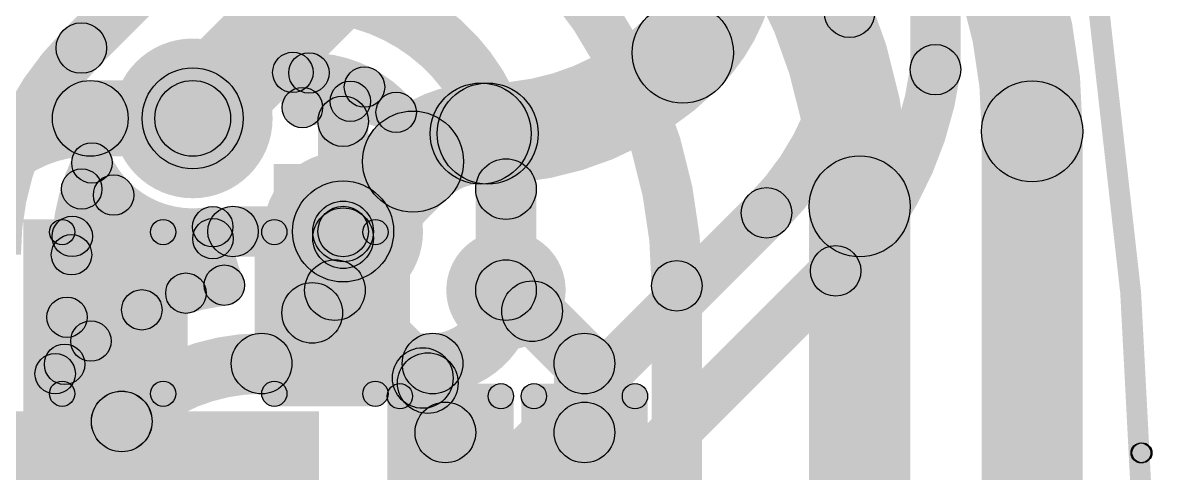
# Model space of a CAD drawing. Header units: millimetres. Extents: x -0.55 to 1.07, y -0.21 to 1.95.
# Drawn here: x 0.6694 to 0.8943, y 0.6938 to 0.7829 of the extents above; entities that cross this region are included whole.
import ezdxf

# ---------------------------------------------------------------- set-up
doc = ezdxf.new("R2010")
doc.units = ezdxf.units.MM
doc.header["$MEASUREMENT"] = 0
for name, color, linetype in [('BottomLayer', 5, 'Continuous'), ('BottomSolder', 6, 'Continuous'), ('Mechanical2', 216, 'Continuous'), ('TopLayer', 1, 'Continuous'), ('TopOverlay', 2, 'Continuous'), ('TopPaste', 8, 'Continuous'), ('TopSolder', 216, 'Continuous'), ('ViaHoleLayer', 16, 'Continuous')]:
    doc.layers.add(name, color=color, linetype=linetype)

# ---------------------------------------------------------------- blocks, each defined once
blk = doc.blocks.new('C__0603_36')
at = {"layer": 'TopLayer'}
for points in [[(-0.015, 0.0175), (-0.015, -0.0175), (-0.045, -0.0175), (-0.045, 0.0175)], [(0.045, 0.0175), (0.045, -0.0175), (0.015, -0.0175), (0.015, 0.0175)]]:
    blk.add_hatch(color=1, dxfattribs=at).paths.add_polyline_path(points)
at = {"layer": 'TopOverlay'}
h = blk.add_hatch(color=2, dxfattribs=at)
edge = h.paths.add_edge_path()
edge.add_arc((-0.049, 0.021), 0.0025, 0, 360)
h = blk.add_hatch(color=2, dxfattribs=at)
edge = h.paths.add_edge_path()
edge.add_arc((-0.049, 0.021), 0.0025, 0, 360)
for points in [[(-0.018, 0.0235), (-0.018, 0.0185), (-0.049, 0.0185), (-0.049, 0.0235)], [(0.049, 0.0235), (0.049, 0.0185), (0.018, 0.0185), (0.018, 0.0235)], [(-0.0465, -0.021), (-0.0515, -0.021), (-0.0515, 0.021), (-0.0465, 0.021)], [(0.0515, -0.021), (0.0465, -0.021), (0.0465, 0.021), (0.0515, 0.021)], [(-0.018, -0.0185), (-0.018, -0.0235), (-0.049, -0.0235), (-0.049, -0.0185)], [(0.049, -0.0185), (0.049, -0.0235), (0.018, -0.0235), (0.018, -0.0185)]]:
    blk.add_hatch(color=2, dxfattribs=at).paths.add_polyline_path(points)
h = blk.add_hatch(color=2, dxfattribs=at)
edge = h.paths.add_edge_path()
edge.add_arc((-0.018, 0.021), 0.0025, 0, 360)
h = blk.add_hatch(color=2, dxfattribs=at)
edge = h.paths.add_edge_path()
edge.add_arc((0.018, 0.021), 0.0025, 0, 360)
h = blk.add_hatch(color=2, dxfattribs=at)
edge = h.paths.add_edge_path()
edge.add_arc((0.049, 0.021), 0.0025, 0, 360)
h = blk.add_hatch(color=2, dxfattribs=at)
edge = h.paths.add_edge_path()
edge.add_arc((0.049, 0.021), 0.0025, 0, 360)
h = blk.add_hatch(color=2, dxfattribs=at)
edge = h.paths.add_edge_path()
edge.add_arc((-0.049, -0.021), 0.0025, 0, 360)
h = blk.add_hatch(color=2, dxfattribs=at)
edge = h.paths.add_edge_path()
edge.add_arc((-0.049, -0.021), 0.0025, 0, 360)
h = blk.add_hatch(color=2, dxfattribs=at)
edge = h.paths.add_edge_path()
edge.add_arc((-0.018, -0.021), 0.0025, 0, 360)
h = blk.add_hatch(color=2, dxfattribs=at)
edge = h.paths.add_edge_path()
edge.add_arc((0.018, -0.021), 0.0025, 0, 360)
h = blk.add_hatch(color=2, dxfattribs=at)
edge = h.paths.add_edge_path()
edge.add_arc((0.049, -0.021), 0.0025, 0, 360)
h = blk.add_hatch(color=2, dxfattribs=at)
edge = h.paths.add_edge_path()
edge.add_arc((0.049, -0.021), 0.0025, 0, 360)
at = {"layer": 'TopPaste'}
for points in [[(-0.015, 0.0175), (-0.015, -0.0175), (-0.045, -0.0175), (-0.045, 0.0175)], [(0.045, 0.0175), (0.045, -0.0175), (0.015, -0.0175), (0.015, 0.0175)]]:
    blk.add_hatch(color=8, dxfattribs=at).paths.add_polyline_path(points)
at = {"layer": 'TopSolder'}
for points in [[(-0.01264, 0.01986), (-0.01264, -0.01986), (-0.04736, -0.01986), (-0.04736, 0.01986)], [(0.04736, 0.01986), (0.04736, -0.01986), (0.01264, -0.01986), (0.01264, 0.01986)]]:
    blk.add_hatch(color=216, dxfattribs=at).paths.add_polyline_path(points)
at = {"layer": 'TopOverlay'}
for centre in [(-0.049, 0.021), (-0.049, 0.021), (-0.018, 0.021), (0.018, 0.021), (0.049, 0.021), (0.049, 0.021), (-0.049, -0.021), (-0.049, -0.021), (-0.018, -0.021), (0.018, -0.021), (0.049, -0.021), (0.049, -0.021)]:
    blk.add_circle(centre, 0.0025, dxfattribs=at)
blk = doc.blocks.new('R___0201_44')
at = {"layer": 'TopLayer'}
for points in [[(-0.01614, 0.00728), (-0.00551, 0.00728), (-0.00551, -0.00728), (-0.01614, -0.00728)], [(0.00551, 0.00728), (0.01614, 0.00728), (0.01614, -0.00728), (0.00551, -0.00728)]]:
    blk.add_hatch(color=1, dxfattribs=at).paths.add_polyline_path(points)
at = {"layer": 'TopOverlay'}
h = blk.add_hatch(color=2, dxfattribs=at)
edge = h.paths.add_edge_path()
edge.add_arc((-0.019, 0.01), 0.0025, 0, 360)
h = blk.add_hatch(color=2, dxfattribs=at)
edge = h.paths.add_edge_path()
edge.add_arc((-0.019, 0.01), 0.0025, 0, 360)
for points in [[(0.019, 0.0125), (0.019, 0.0075), (-0.019, 0.0075), (-0.019, 0.0125)], [(-0.0165, -0.01), (-0.0215, -0.01), (-0.0215, 0.01), (-0.0165, 0.01)], [(0.0215, -0.01), (0.0165, -0.01), (0.0165, 0.01), (0.0215, 0.01)], [(0.019, -0.0075), (0.019, -0.0125), (-0.019, -0.0125), (-0.019, -0.0075)]]:
    blk.add_hatch(color=2, dxfattribs=at).paths.add_polyline_path(points)
h = blk.add_hatch(color=2, dxfattribs=at)
edge = h.paths.add_edge_path()
edge.add_arc((0.019, 0.01), 0.0025, 0, 360)
h = blk.add_hatch(color=2, dxfattribs=at)
edge = h.paths.add_edge_path()
edge.add_arc((0.019, 0.01), 0.0025, 0, 360)
h = blk.add_hatch(color=2, dxfattribs=at)
edge = h.paths.add_edge_path()
edge.add_arc((-0.019, -0.01), 0.0025, 0, 360)
h = blk.add_hatch(color=2, dxfattribs=at)
edge = h.paths.add_edge_path()
edge.add_arc((-0.019, -0.01), 0.0025, 0, 360)
h = blk.add_hatch(color=2, dxfattribs=at)
edge = h.paths.add_edge_path()
edge.add_arc((0.019, -0.01), 0.0025, 0, 360)
h = blk.add_hatch(color=2, dxfattribs=at)
edge = h.paths.add_edge_path()
edge.add_arc((0.019, -0.01), 0.0025, 0, 360)
at = {"layer": 'TopPaste'}
for points in [[(-0.01614, 0.00728), (-0.00551, 0.00728), (-0.00551, -0.00728), (-0.01614, -0.00728)], [(0.00551, 0.00728), (0.01614, 0.00728), (0.01614, -0.00728), (0.00551, -0.00728)]]:
    blk.add_hatch(color=8, dxfattribs=at).paths.add_polyline_path(points)
at = {"layer": 'TopSolder'}
for points in [[(-0.02014, 0.01128), (-0.00151, 0.01128), (-0.00151, -0.01128), (-0.02014, -0.01128)], [(0.00151, 0.01128), (0.02014, 0.01128), (0.02014, -0.01128), (0.00151, -0.01128)]]:
    blk.add_hatch(color=216, dxfattribs=at).paths.add_polyline_path(points)
at = {"layer": 'TopOverlay'}
for centre in [(-0.019, 0.01), (-0.019, 0.01), (0.019, 0.01), (0.019, 0.01), (-0.019, -0.01), (-0.019, -0.01), (0.019, -0.01), (0.019, -0.01)]:
    blk.add_circle(centre, 0.0025, dxfattribs=at)
blk = doc.blocks.new('R___0201_60')
at = {"layer": 'TopLayer'}
for points in [[(-0.01614, 0.00728), (-0.00551, 0.00728), (-0.00551, -0.00728), (-0.01614, -0.00728)], [(0.00551, 0.00728), (0.01614, 0.00728), (0.01614, -0.00728), (0.00551, -0.00728)]]:
    blk.add_hatch(color=1, dxfattribs=at).paths.add_polyline_path(points)
at = {"layer": 'TopOverlay'}
h = blk.add_hatch(color=2, dxfattribs=at)
edge = h.paths.add_edge_path()
edge.add_arc((-0.019, 0.01), 0.0025, 0, 360)
h = blk.add_hatch(color=2, dxfattribs=at)
edge = h.paths.add_edge_path()
edge.add_arc((-0.019, 0.01), 0.0025, 0, 360)
for points in [[(0.019, 0.0125), (0.019, 0.0075), (-0.019, 0.0075), (-0.019, 0.0125)], [(-0.0165, -0.01), (-0.0215, -0.01), (-0.0215, 0.01), (-0.0165, 0.01)], [(0.0215, -0.01), (0.0165, -0.01), (0.0165, 0.01), (0.0215, 0.01)], [(0.019, -0.0075), (0.019, -0.0125), (-0.019, -0.0125), (-0.019, -0.0075)]]:
    blk.add_hatch(color=2, dxfattribs=at).paths.add_polyline_path(points)
h = blk.add_hatch(color=2, dxfattribs=at)
edge = h.paths.add_edge_path()
edge.add_arc((0.019, 0.01), 0.0025, 0, 360)
h = blk.add_hatch(color=2, dxfattribs=at)
edge = h.paths.add_edge_path()
edge.add_arc((0.019, 0.01), 0.0025, 0, 360)
h = blk.add_hatch(color=2, dxfattribs=at)
edge = h.paths.add_edge_path()
edge.add_arc((-0.019, -0.01), 0.0025, 0, 360)
h = blk.add_hatch(color=2, dxfattribs=at)
edge = h.paths.add_edge_path()
edge.add_arc((-0.019, -0.01), 0.0025, 0, 360)
h = blk.add_hatch(color=2, dxfattribs=at)
edge = h.paths.add_edge_path()
edge.add_arc((0.019, -0.01), 0.0025, 0, 360)
h = blk.add_hatch(color=2, dxfattribs=at)
edge = h.paths.add_edge_path()
edge.add_arc((0.019, -0.01), 0.0025, 0, 360)
at = {"layer": 'TopPaste'}
for points in [[(-0.01614, 0.00728), (-0.00551, 0.00728), (-0.00551, -0.00728), (-0.01614, -0.00728)], [(0.00551, 0.00728), (0.01614, 0.00728), (0.01614, -0.00728), (0.00551, -0.00728)]]:
    blk.add_hatch(color=8, dxfattribs=at).paths.add_polyline_path(points)
at = {"layer": 'TopSolder'}
for points in [[(-0.02014, 0.01128), (-0.00151, 0.01128), (-0.00151, -0.01128), (-0.02014, -0.01128)], [(0.00151, 0.01128), (0.02014, 0.01128), (0.02014, -0.01128), (0.00151, -0.01128)]]:
    blk.add_hatch(color=216, dxfattribs=at).paths.add_polyline_path(points)
at = {"layer": 'TopOverlay'}
for centre in [(-0.019, 0.01), (-0.019, 0.01), (0.019, 0.01), (0.019, 0.01), (-0.019, -0.01), (-0.019, -0.01), (0.019, -0.01), (0.019, -0.01)]:
    blk.add_circle(centre, 0.0025, dxfattribs=at)
blk = doc.blocks.new('C__0402_82')
at = {"layer": 'TopLayer'}
for points in [[(-0.0275, -0.0125), (-0.0275, 0.0125), (-0.0095, 0.0125), (-0.0095, -0.0125)], [(0.0095, -0.0125), (0.0095, 0.0125), (0.0275, 0.0125), (0.0275, -0.0125)]]:
    blk.add_hatch(color=1, dxfattribs=at).paths.add_polyline_path(points)
at = {"layer": 'TopOverlay'}
h = blk.add_hatch(color=2, dxfattribs=at)
edge = h.paths.add_edge_path()
edge.add_arc((-0.031, 0.016), 0.0025, 0, 360)
h = blk.add_hatch(color=2, dxfattribs=at)
edge = h.paths.add_edge_path()
edge.add_arc((-0.031, 0.016), 0.0025, 0, 360)
for points in [[(-0.011, 0.0185), (-0.011, 0.0135), (-0.031, 0.0135), (-0.031, 0.0185)], [(0.031, 0.0185), (0.031, 0.0135), (0.011, 0.0135), (0.011, 0.0185)], [(-0.0335, 0.016), (-0.0285, 0.016), (-0.0285, -0.016), (-0.0335, -0.016)], [(0.0285, 0.016), (0.0335, 0.016), (0.0335, -0.016), (0.0285, -0.016)], [(-0.011, -0.0135), (-0.011, -0.0185), (-0.031, -0.0185), (-0.031, -0.0135)], [(0.031, -0.0135), (0.031, -0.0185), (0.011, -0.0185), (0.011, -0.0135)]]:
    blk.add_hatch(color=2, dxfattribs=at).paths.add_polyline_path(points)
h = blk.add_hatch(color=2, dxfattribs=at)
edge = h.paths.add_edge_path()
edge.add_arc((-0.011, 0.016), 0.0025, 0, 360)
h = blk.add_hatch(color=2, dxfattribs=at)
edge = h.paths.add_edge_path()
edge.add_arc((0.011, 0.016), 0.0025, 0, 360)
h = blk.add_hatch(color=2, dxfattribs=at)
edge = h.paths.add_edge_path()
edge.add_arc((0.031, 0.016), 0.0025, 0, 360)
h = blk.add_hatch(color=2, dxfattribs=at)
edge = h.paths.add_edge_path()
edge.add_arc((0.031, 0.016), 0.0025, 0, 360)
h = blk.add_hatch(color=2, dxfattribs=at)
edge = h.paths.add_edge_path()
edge.add_arc((-0.031, -0.016), 0.0025, 0, 360)
h = blk.add_hatch(color=2, dxfattribs=at)
edge = h.paths.add_edge_path()
edge.add_arc((-0.031, -0.016), 0.0025, 0, 360)
h = blk.add_hatch(color=2, dxfattribs=at)
edge = h.paths.add_edge_path()
edge.add_arc((-0.011, -0.016), 0.0025, 0, 360)
h = blk.add_hatch(color=2, dxfattribs=at)
edge = h.paths.add_edge_path()
edge.add_arc((0.011, -0.016), 0.0025, 0, 360)
h = blk.add_hatch(color=2, dxfattribs=at)
edge = h.paths.add_edge_path()
edge.add_arc((0.031, -0.016), 0.0025, 0, 360)
h = blk.add_hatch(color=2, dxfattribs=at)
edge = h.paths.add_edge_path()
edge.add_arc((0.031, -0.016), 0.0025, 0, 360)
at = {"layer": 'TopPaste'}
for points in [[(-0.0275, -0.0125), (-0.0275, 0.0125), (-0.0095, 0.0125), (-0.0095, -0.0125)], [(0.0095, -0.0125), (0.0095, 0.0125), (0.0275, 0.0125), (0.0275, -0.0125)]]:
    blk.add_hatch(color=8, dxfattribs=at).paths.add_polyline_path(points)
at = {"layer": 'TopSolder'}
for points in [[(-0.02986, -0.01486), (-0.02986, 0.01486), (-0.00714, 0.01486), (-0.00714, -0.01486)], [(0.00714, -0.01486), (0.00714, 0.01486), (0.02986, 0.01486), (0.02986, -0.01486)]]:
    blk.add_hatch(color=216, dxfattribs=at).paths.add_polyline_path(points)
at = {"layer": 'TopOverlay'}
for centre in [(-0.031, 0.016), (-0.031, 0.016), (-0.011, 0.016), (0.011, 0.016), (0.031, 0.016), (0.031, 0.016), (-0.031, -0.016), (-0.031, -0.016), (-0.011, -0.016), (0.011, -0.016), (0.031, -0.016), (0.031, -0.016)]:
    blk.add_circle(centre, 0.0025, dxfattribs=at)

msp = doc.modelspace()

# ---------------------------------------------------------------- hatches: boundary and pattern name
at = {"layer": 'BottomLayer'}
for points in [[(0.855, 0.77365), (0.845, 0.77365), (0.845, 0.89158), (0.855, 0.89158)], [(0.68449, 0.77438), (0.67741, 0.78146), (0.70939, 0.81343), (0.71646, 0.80636)], [(0.71007, 0.75693), (0.69593, 0.77107), (0.72537, 0.80051), (0.73951, 0.78637)], [(0.76, 0.751), (0.76, 0.771), (0.76137, 0.771), (0.76137, 0.751)], [(0.73984, 0.73455), (0.7257, 0.74869), (0.73952, 0.76252), (0.75366, 0.74838)], [(0.75366, 0.74838), (0.73952, 0.76252), (0.73952, 0.76252), (0.75367, 0.74838)], [(0.68198, 0.73781), (0.67633, 0.74346), (0.68451, 0.75165), (0.69017, 0.74599)], [(0.6782, 0.74719), (0.68385, 0.75285), (0.70448, 0.73223), (0.69882, 0.72657)], [(0.73273, 0.6544), (0.72566, 0.66147), (0.81302, 0.74883), (0.82009, 0.74176)], [(0.71096, 0.73662), (0.71096, 0.74662), (0.73277, 0.74662), (0.73277, 0.73662)], [(0.69574, 0.72329), (0.69009, 0.72894), (0.70417, 0.74302), (0.70982, 0.73736)], [(0.74973, 0.64621), (0.74266, 0.65328), (0.82672, 0.73735), (0.83379, 0.73028)], [(0.67529, 0.72181), (0.68095, 0.72747), (0.68568, 0.72274), (0.68002, 0.71709)], [(0.71663, 0.70947), (0.71663, 0.72147), (0.75047, 0.72147), (0.75047, 0.70947)], [(0.55671, 0.56329), (0.54823, 0.57177), (0.68469, 0.70824), (0.69318, 0.69976)]]:
    msp.add_hatch(color=5, dxfattribs=at).paths.add_polyline_path(points)
h = msp.add_hatch(color=5, dxfattribs=at)
edge = h.paths.add_edge_path()
edge.add_arc((0.833, 0.785), 0.005, 0, 360)
h = msp.add_hatch(color=5, dxfattribs=at)
edge = h.paths.add_edge_path()
edge.add_arc((0.833, 0.785), 0.005, 0, 360)
h = msp.add_hatch(color=5, dxfattribs=at)
edge = h.paths.add_edge_path()
edge.add_arc((0.8, 0.777), 0.01, 0, 360)
h = msp.add_hatch(color=5, dxfattribs=at)
edge = h.paths.add_edge_path()
edge.add_arc((0.8, 0.777), 0.01, 0, 360)
h = msp.add_hatch(color=5, dxfattribs=at)
edge = h.paths.add_edge_path()
edge.add_arc((0.68095, 0.77792), 0.005, 0, 360)
h = msp.add_hatch(color=5, dxfattribs=at)
edge = h.paths.add_edge_path()
edge.add_arc((0.68095, 0.77792), 0.005, 0, 360)
h = msp.add_hatch(color=5, dxfattribs=at)
edge = h.paths.add_edge_path()
edge.add_arc((0.85, 0.77365), 0.005, 0, 360)
h = msp.add_hatch(color=5, dxfattribs=at)
edge = h.paths.add_edge_path()
edge.add_arc((0.85, 0.77365), 0.005, 0, 360)
h = msp.add_hatch(color=5, dxfattribs=at)
edge = h.paths.add_edge_path()
edge.add_arc((0.703, 0.764), 0.01181, 0, 360)
h = msp.add_hatch(color=5, dxfattribs=at)
edge = h.paths.add_edge_path()
edge.add_arc((0.703, 0.764), 0.01, 0, 360)
h = msp.add_hatch(color=5, dxfattribs=at)
edge = h.paths.add_edge_path()
edge.add_arc((0.76, 0.761), 0.01, 0, 360)
h = msp.add_hatch(color=5, dxfattribs=at)
edge = h.paths.add_edge_path()
edge.add_arc((0.76, 0.761), 0.01, 0, 360)
h = msp.add_hatch(color=5, dxfattribs=at)
edge = h.paths.add_edge_path()
edge.add_arc((0.76137, 0.761), 0.01, 0, 360)
h = msp.add_hatch(color=5, dxfattribs=at)
edge = h.paths.add_edge_path()
edge.add_arc((0.76137, 0.761), 0.01, 0, 360)
h = msp.add_hatch(color=5, dxfattribs=at)
edge = h.paths.add_edge_path()
edge.add_arc((0.74659, 0.75545), 0.01, 0, 360)
h = msp.add_hatch(color=5, dxfattribs=at)
edge = h.paths.add_edge_path()
edge.add_arc((0.74659, 0.75545), 0.01, 0, 360)
h = msp.add_hatch(color=5, dxfattribs=at)
edge = h.paths.add_edge_path()
edge.add_arc((0.74659, 0.75545), 0.01, 0, 360)
h = msp.add_hatch(color=5, dxfattribs=at)
edge = h.paths.add_edge_path()
edge.add_arc((0.74659, 0.75545), 0.01, 0, 360)
h = msp.add_hatch(color=5, dxfattribs=at)
edge = h.paths.add_edge_path()
edge.add_arc((0.74659, 0.75545), 0.01, 0, 360)
h = msp.add_hatch(color=5, dxfattribs=at)
edge = h.paths.add_edge_path()
edge.add_arc((0.74659, 0.75545), 0.01, 0, 360)
h = msp.add_hatch(color=5, dxfattribs=at)
edge = h.paths.add_edge_path()
edge.add_arc((0.68305, 0.75519), 0.004, 0, 360)
h = msp.add_hatch(color=5, dxfattribs=at)
edge = h.paths.add_edge_path()
edge.add_arc((0.68305, 0.75519), 0.004, 0, 360)
h = msp.add_hatch(color=5, dxfattribs=at)
edge = h.paths.add_edge_path()
edge.add_arc((0.68103, 0.75002), 0.004, 0, 360)
h = msp.add_hatch(color=5, dxfattribs=at)
edge = h.paths.add_edge_path()
edge.add_arc((0.68734, 0.74882), 0.004, 0, 360)
h = msp.add_hatch(color=5, dxfattribs=at)
edge = h.paths.add_edge_path()
edge.add_arc((0.73277, 0.74162), 0.01181, 0, 360)
h = msp.add_hatch(color=5, dxfattribs=at)
edge = h.paths.add_edge_path()
edge.add_arc((0.73277, 0.74162), 0.01, 0, 360)
h = msp.add_hatch(color=5, dxfattribs=at)
edge = h.paths.add_edge_path()
edge.add_arc((0.81655, 0.74529), 0.005, 0, 360)
h = msp.add_hatch(color=5, dxfattribs=at)
edge = h.paths.add_edge_path()
edge.add_arc((0.81655, 0.74529), 0.005, 0, 360)
h = msp.add_hatch(color=5, dxfattribs=at)
edge = h.paths.add_edge_path()
edge.add_arc((0.67915, 0.74064), 0.004, 0, 360)
h = msp.add_hatch(color=5, dxfattribs=at)
edge = h.paths.add_edge_path()
edge.add_arc((0.70697, 0.74255), 0.004, 0, 360)
h = msp.add_hatch(color=5, dxfattribs=at)
edge = h.paths.add_edge_path()
edge.add_arc((0.70697, 0.74255), 0.004, 0, 360)
h = msp.add_hatch(color=5, dxfattribs=at)
edge = h.paths.add_edge_path()
edge.add_arc((0.71096, 0.74162), 0.005, 0, 360)
h = msp.add_hatch(color=5, dxfattribs=at)
edge = h.paths.add_edge_path()
edge.add_arc((0.73277, 0.74162), 0.005, 0, 360)
h = msp.add_hatch(color=5, dxfattribs=at)
edge = h.paths.add_edge_path()
edge.add_arc((0.707, 0.74019), 0.004, 0, 360)
h = msp.add_hatch(color=5, dxfattribs=at)
edge = h.paths.add_edge_path()
edge.add_arc((0.679, 0.737), 0.004, 0, 360)
h = msp.add_hatch(color=5, dxfattribs=at)
edge = h.paths.add_edge_path()
edge.add_arc((0.679, 0.737), 0.004, 0, 360)
h = msp.add_hatch(color=5, dxfattribs=at)
edge = h.paths.add_edge_path()
edge.add_arc((0.765, 0.73), 0.01181, 0, 360)
h = msp.add_hatch(color=5, dxfattribs=at)
edge = h.paths.add_edge_path()
edge.add_arc((0.83026, 0.73381), 0.005, 0, 360)
h = msp.add_hatch(color=5, dxfattribs=at)
edge = h.paths.add_edge_path()
edge.add_arc((0.83026, 0.73381), 0.005, 0, 360)
h = msp.add_hatch(color=5, dxfattribs=at)
edge = h.paths.add_edge_path()
edge.add_arc((0.765, 0.73), 0.006, 0, 360)
h = msp.add_hatch(color=5, dxfattribs=at)
edge = h.paths.add_edge_path()
edge.add_arc((0.70165, 0.7294), 0.004, 0, 360)
h = msp.add_hatch(color=5, dxfattribs=at)
edge = h.paths.add_edge_path()
edge.add_arc((0.70925, 0.73098), 0.004, 0, 360)
h = msp.add_hatch(color=5, dxfattribs=at)
edge = h.paths.add_edge_path()
edge.add_arc((0.70925, 0.73098), 0.004, 0, 360)
h = msp.add_hatch(color=5, dxfattribs=at)
edge = h.paths.add_edge_path()
edge.add_arc((0.69292, 0.72611), 0.004, 0, 360)
h = msp.add_hatch(color=5, dxfattribs=at)
edge = h.paths.add_edge_path()
edge.add_arc((0.67812, 0.72464), 0.004, 0, 360)
h = msp.add_hatch(color=5, dxfattribs=at)
edge = h.paths.add_edge_path()
edge.add_arc((0.68285, 0.71992), 0.004, 0, 360)
h = msp.add_hatch(color=5, dxfattribs=at)
edge = h.paths.add_edge_path()
edge.add_arc((0.71663, 0.71547), 0.006, 0, 360)
h = msp.add_hatch(color=5, dxfattribs=at)
edge = h.paths.add_edge_path()
edge.add_arc((0.71663, 0.71547), 0.006, 0, 360)
h = msp.add_hatch(color=5, dxfattribs=at)
edge = h.paths.add_edge_path()
edge.add_arc((0.75047, 0.71547), 0.006, 0, 360)
h = msp.add_hatch(color=5, dxfattribs=at)
edge = h.paths.add_edge_path()
edge.add_arc((0.75047, 0.71547), 0.006, 0, 360)
h = msp.add_hatch(color=5, dxfattribs=at)
edge = h.paths.add_edge_path()
edge.add_arc((0.67764, 0.71533), 0.004, 0, 360)
h = msp.add_hatch(color=5, dxfattribs=at)
edge = h.paths.add_edge_path()
edge.add_arc((0.67577, 0.71346), 0.004, 0, 360)
h = msp.add_hatch(color=5, dxfattribs=at)
edge = h.paths.add_edge_path()
edge.add_arc((0.68894, 0.704), 0.006, 0, 360)
h = msp.add_hatch(color=5, dxfattribs=at)
edge = h.paths.add_edge_path()
edge.add_arc((0.68894, 0.704), 0.006, 0, 360)
h = msp.add_hatch(color=5, dxfattribs=at)
edge = h.paths.add_edge_path()
edge.add_arc((0.68895, 0.70401), 0.006, 0, 360)
h = msp.add_hatch(color=5, dxfattribs=at)
edge = h.paths.add_edge_path()
edge.add_arc((0.68895, 0.70401), 0.006, 0, 360)
at = {"layer": 'BottomSolder'}
h = msp.add_hatch(color=6, dxfattribs=at)
edge = h.paths.add_edge_path()
edge.add_arc((0.703, 0.764), 0.01581, 0, 360)
h = msp.add_hatch(color=6, dxfattribs=at)
edge = h.paths.add_edge_path()
edge.add_arc((0.73277, 0.74162), 0.01581, 0, 360)
at = {"layer": 'Mechanical2'}
h = msp.add_hatch(color=216, dxfattribs=at)
edge = h.paths.add_edge_path()
edge.add_arc((0.89068, 0.69779), 0.00197, 0, 360)
h = msp.add_hatch(color=216, dxfattribs=at)
edge = h.paths.add_edge_path()
edge.add_arc((0.89069, 0.69778), 0.00197, 0, 360)
msp.add_hatch(color=216, dxfattribs=at).paths.add_polyline_path([(0.88997, 0.69595), (0.89139, 0.69962), (0.8914, 0.69962), (0.88998, 0.69595)])
at = {"layer": 'TopLayer'}
h = msp.add_hatch(color=1, dxfattribs=at)
edge = h.paths.add_edge_path()
edge.add_arc((0.72282, 0.7731), 0.004, 0, 360)
h = msp.add_hatch(color=1, dxfattribs=at)
edge = h.paths.add_edge_path()
edge.add_arc((0.72282, 0.7731), 0.004, 0, 360)
h = msp.add_hatch(color=1, dxfattribs=at)
edge = h.paths.add_edge_path()
edge.add_arc((0.726, 0.773), 0.004, 0, 360)
h = msp.add_hatch(color=1, dxfattribs=at)
edge = h.paths.add_edge_path()
edge.add_arc((0.726, 0.773), 0.004, 0, 360)
h = msp.add_hatch(color=1, dxfattribs=at)
edge = h.paths.add_edge_path()
edge.add_arc((0.703, 0.764), 0.01181, 0, 360)
h = msp.add_hatch(color=1, dxfattribs=at)
edge = h.paths.add_edge_path()
edge.add_arc((0.737, 0.7702), 0.004, 0, 360)
for points in [[(0.73702, 0.76456), (0.73137, 0.77022), (0.73417, 0.77303), (0.73983, 0.76737)], [(0.68272, 0.7565), (0.68272, 0.7715), (0.703, 0.7715), (0.703, 0.7565)], [(0.73777, 0.74162), (0.72777, 0.74162), (0.72777, 0.76343), (0.73777, 0.76343)], [(0.87914, 0.50469), (0.85914, 0.50469), (0.85914, 0.76143), (0.87914, 0.76143)], [(0.719, 0.713), (0.746, 0.713), (0.746, 0.755), (0.719, 0.755)], [(0.771, 0.73), (0.759, 0.73), (0.759, 0.75), (0.771, 0.75)], [(0.845, 0.653), (0.825, 0.653), (0.825, 0.74658), (0.845, 0.74658)], [(0.6695, 0.695), (0.702, 0.695), (0.702, 0.744), (0.6695, 0.744)], [(0.73877, 0.74028), (0.72677, 0.74028), (0.72677, 0.74162), (0.73877, 0.74162)], [(0.7269, 0.72576), (0.73539, 0.73424), (0.75377, 0.71586), (0.74529, 0.70737)], [(0.76593, 0.72159), (0.77441, 0.73007), (0.78477, 0.71972), (0.77628, 0.71123)], [(0.80381, 0.67917), (0.79381, 0.67917), (0.79381, 0.73085), (0.80381, 0.73085)], [(0.78653, 0.70183), (0.77453, 0.70183), (0.77453, 0.71547), (0.78653, 0.71547)], [(0.484, 0.671), (0.728, 0.671), (0.728, 0.706), (0.484, 0.706)]]:
    msp.add_hatch(color=1, dxfattribs=at).paths.add_polyline_path(points)
h = msp.add_hatch(color=1, dxfattribs=at)
edge = h.paths.add_edge_path()
edge.add_arc((0.68272, 0.764), 0.0075, 0, 360)
h = msp.add_hatch(color=1, dxfattribs=at)
edge = h.paths.add_edge_path()
edge.add_arc((0.68272, 0.764), 0.0075, 0, 360)
h = msp.add_hatch(color=1, dxfattribs=at)
edge = h.paths.add_edge_path()
edge.add_arc((0.703, 0.764), 0.0075, 0, 360)
h = msp.add_hatch(color=1, dxfattribs=at)
edge = h.paths.add_edge_path()
edge.add_arc((0.72471, 0.76614), 0.004, 0, 360)
h = msp.add_hatch(color=1, dxfattribs=at)
edge = h.paths.add_edge_path()
edge.add_arc((0.72471, 0.76614), 0.004, 0, 360)
h = msp.add_hatch(color=1, dxfattribs=at)
edge = h.paths.add_edge_path()
edge.add_arc((0.7342, 0.76739), 0.004, 0, 360)
h = msp.add_hatch(color=1, dxfattribs=at)
edge = h.paths.add_edge_path()
edge.add_arc((0.86914, 0.76143), 0.01, 0, 360)
h = msp.add_hatch(color=1, dxfattribs=at)
edge = h.paths.add_edge_path()
edge.add_arc((0.86914, 0.76143), 0.01, 0, 360)
h = msp.add_hatch(color=1, dxfattribs=at)
edge = h.paths.add_edge_path()
edge.add_arc((0.73277, 0.76343), 0.005, 0, 360)
h = msp.add_hatch(color=1, dxfattribs=at)
edge = h.paths.add_edge_path()
edge.add_arc((0.74326, 0.7652), 0.004, 0, 360)
h = msp.add_hatch(color=1, dxfattribs=at)
edge = h.paths.add_edge_path()
edge.add_arc((0.74326, 0.7652), 0.004, 0, 360)
h = msp.add_hatch(color=1, dxfattribs=at)
edge = h.paths.add_edge_path()
edge.add_arc((0.765, 0.75), 0.006, 0, 360)
h = msp.add_hatch(color=1, dxfattribs=at)
edge = h.paths.add_edge_path()
edge.add_arc((0.765, 0.75), 0.006, 0, 360)
h = msp.add_hatch(color=1, dxfattribs=at)
edge = h.paths.add_edge_path()
edge.add_arc((0.835, 0.74658), 0.01, 0, 360)
h = msp.add_hatch(color=1, dxfattribs=at)
edge = h.paths.add_edge_path()
edge.add_arc((0.835, 0.74658), 0.01, 0, 360)
h = msp.add_hatch(color=1, dxfattribs=at)
edge = h.paths.add_edge_path()
edge.add_arc((0.73277, 0.74162), 0.01181, 0, 360)
h = msp.add_hatch(color=1, dxfattribs=at)
edge = h.paths.add_edge_path()
edge.add_arc((0.73277, 0.74162), 0.006, 0, 360)
h = msp.add_hatch(color=1, dxfattribs=at)
edge = h.paths.add_edge_path()
edge.add_arc((0.73277, 0.74028), 0.006, 0, 360)
h = msp.add_hatch(color=1, dxfattribs=at)
edge = h.paths.add_edge_path()
edge.add_arc((0.73277, 0.74028), 0.006, 0, 360)
h = msp.add_hatch(color=1, dxfattribs=at)
edge = h.paths.add_edge_path()
edge.add_arc((0.73277, 0.74162), 0.005, 0, 360)
h = msp.add_hatch(color=1, dxfattribs=at)
edge = h.paths.add_edge_path()
edge.add_arc((0.765, 0.73), 0.01181, 0, 360)
h = msp.add_hatch(color=1, dxfattribs=at)
edge = h.paths.add_edge_path()
edge.add_arc((0.73115, 0.73), 0.006, 0, 360)
h = msp.add_hatch(color=1, dxfattribs=at)
edge = h.paths.add_edge_path()
edge.add_arc((0.765, 0.73), 0.006, 0, 360)
h = msp.add_hatch(color=1, dxfattribs=at)
edge = h.paths.add_edge_path()
edge.add_arc((0.79881, 0.73085), 0.005, 0, 360)
h = msp.add_hatch(color=1, dxfattribs=at)
edge = h.paths.add_edge_path()
edge.add_arc((0.79881, 0.73085), 0.005, 0, 360)
h = msp.add_hatch(color=1, dxfattribs=at)
edge = h.paths.add_edge_path()
edge.add_arc((0.72665, 0.7255), 0.006, 0, 360)
h = msp.add_hatch(color=1, dxfattribs=at)
edge = h.paths.add_edge_path()
edge.add_arc((0.77017, 0.72583), 0.006, 0, 360)
h = msp.add_hatch(color=1, dxfattribs=at)
edge = h.paths.add_edge_path()
edge.add_arc((0.78053, 0.71547), 0.006, 0, 360)
h = msp.add_hatch(color=1, dxfattribs=at)
edge = h.paths.add_edge_path()
edge.add_arc((0.78053, 0.71547), 0.006, 0, 360)
h = msp.add_hatch(color=1, dxfattribs=at)
edge = h.paths.add_edge_path()
edge.add_arc((0.74853, 0.71261), 0.006, 0, 360)
h = msp.add_hatch(color=1, dxfattribs=at)
edge = h.paths.add_edge_path()
edge.add_arc((0.74953, 0.71161), 0.006, 0, 360)
h = msp.add_hatch(color=1, dxfattribs=at)
edge = h.paths.add_edge_path()
edge.add_arc((0.753, 0.70183), 0.006, 0, 360)
h = msp.add_hatch(color=1, dxfattribs=at)
edge = h.paths.add_edge_path()
edge.add_arc((0.78053, 0.70183), 0.006, 0, 360)
at = {"layer": 'TopOverlay'}
h = msp.add_hatch(color=2, dxfattribs=at)
edge = h.paths.add_edge_path()
edge.add_arc((0.89086, 0.69781), 0.00197, 0, 360)
h = msp.add_hatch(color=2, dxfattribs=at)
edge = h.paths.add_edge_path()
edge.add_arc((0.89087, 0.69779), 0.00197, 0, 360)
msp.add_hatch(color=2, dxfattribs=at).paths.add_polyline_path([(0.88912, 0.69689), (0.8926, 0.69873), (0.89261, 0.69871), (0.88913, 0.69687)])
at = {"layer": 'TopSolder'}
h = msp.add_hatch(color=216, dxfattribs=at)
edge = h.paths.add_edge_path()
edge.add_arc((0.703, 0.764), 0.01581, 0, 360)
h = msp.add_hatch(color=216, dxfattribs=at)
edge = h.paths.add_edge_path()
edge.add_arc((0.73277, 0.74162), 0.01581, 0, 360)
at = {"layer": 'ViaHoleLayer'}
h = msp.add_hatch(color=16, dxfattribs=at)
edge = h.paths.add_edge_path()
edge.add_arc((0.703, 0.764), 0.00591, 0, 360)
h = msp.add_hatch(color=16, dxfattribs=at)
edge = h.paths.add_edge_path()
edge.add_arc((0.73277, 0.74162), 0.00591, 0, 360)
h = msp.add_hatch(color=16, dxfattribs=at)
edge = h.paths.add_edge_path()
edge.add_arc((0.765, 0.73), 0.00591, 0, 360)

# ---------------------------------------------------------------- linework, layer by layer
at = {"layer": 'BottomLayer'}
for points, const_width in [([(0.809, 0.79873, -0.198912), (0.8, 0.777)], 0.02), ([(0.833, 0.785, -0.198912), (0.81655, 0.74529)], 0.01), ([(0.8, 0.777, -0.198912), (0.76137, 0.761)], 0.02), ([(0.664, 0.737, -0.198912), (0.68095, 0.77792)], 0.01), ([(0.85, 0.77365, -0.164094), (0.83026, 0.73381)], 0.01), ([(0.74659, 0.75545, -0.198866), (0.76, 0.761)], 0.02), ([(0.74659, 0.75545, -0.000044), (0.74659, 0.75545)], 0.02), ([(0.679, 0.737, -0.109968), (0.68305, 0.75519)], 0.008), ([(0.70697, 0.74255, -0.34756), (0.68305, 0.75519)], 0.008), ([(0.70925, 0.73098, -0.115824), (0.70697, 0.74255)], 0.008), ([(0.679, 0.737, -0.068256), (0.67577, 0.71346)], 0.008), ([(0.765, 0.73, -0.414214), (0.75047, 0.71547)], 0.012), ([(0.67764, 0.71533, -0.164158), (0.70925, 0.73098)], 0.008), ([(0.68895, 0.70401, -0.198816), (0.71663, 0.71547)], 0.012), ([(0.68894, 0.704, -0.000093), (0.68895, 0.70401)], 0.012)]:
    msp.add_lwpolyline(points, format="xyb", dxfattribs=dict(at, const_width=const_width))
for centre, radius in [((0.833, 0.785), 0.005), ((0.833, 0.785), 0.005), ((0.8, 0.777), 0.01), ((0.8, 0.777), 0.01), ((0.68095, 0.77792), 0.005), ((0.68095, 0.77792), 0.005), ((0.85, 0.77365), 0.005), ((0.85, 0.77365), 0.005), ((0.703, 0.764), 0.01), ((0.76, 0.761), 0.01), ((0.76, 0.761), 0.01), ((0.76137, 0.761), 0.01), ((0.76137, 0.761), 0.01), ((0.74659, 0.75545), 0.01), ((0.74659, 0.75545), 0.01), ((0.74659, 0.75545), 0.01), ((0.74659, 0.75545), 0.01), ((0.74659, 0.75545), 0.01), ((0.74659, 0.75545), 0.01), ((0.68305, 0.75519), 0.004), ((0.68305, 0.75519), 0.004), ((0.68103, 0.75002), 0.004), ((0.68734, 0.74882), 0.004), ((0.73277, 0.74162), 0.01), ((0.81655, 0.74529), 0.005), ((0.81655, 0.74529), 0.005), ((0.67915, 0.74064), 0.004), ((0.70697, 0.74255), 0.004), ((0.70697, 0.74255), 0.004), ((0.71096, 0.74162), 0.005), ((0.73277, 0.74162), 0.005), ((0.707, 0.74019), 0.004), ((0.679, 0.737), 0.004), ((0.679, 0.737), 0.004), ((0.83026, 0.73381), 0.005), ((0.83026, 0.73381), 0.005), ((0.765, 0.73), 0.006), ((0.70165, 0.7294), 0.004), ((0.70925, 0.73098), 0.004), ((0.70925, 0.73098), 0.004), ((0.69292, 0.72611), 0.004), ((0.67812, 0.72464), 0.004), ((0.68285, 0.71992), 0.004), ((0.71663, 0.71547), 0.006), ((0.71663, 0.71547), 0.006), ((0.75047, 0.71547), 0.006), ((0.75047, 0.71547), 0.006), ((0.67764, 0.71533), 0.004), ((0.67577, 0.71346), 0.004), ((0.68894, 0.704), 0.006), ((0.68894, 0.704), 0.006), ((0.68895, 0.70401), 0.006), ((0.68895, 0.70401), 0.006)]:
    msp.add_circle(centre, radius, dxfattribs=at)
at = {"layer": 'Mechanical2', "const_width": 0.00394}
msp.add_lwpolyline([(0.88145, 0.79267, -0.044672), (0.89142, 0.60245)], format="xyb", dxfattribs=at)
at = {"layer": 'Mechanical2'}
for centre in [(0.89068, 0.69779), (0.89069, 0.69778)]:
    msp.add_circle(centre, 0.00197, dxfattribs=at)
at = {"layer": 'TopLayer'}
for points, const_width in [([(0.83985, 0.83215, -0.198912), (0.86914, 0.76143)], 0.02), ([(0.80571, 0.81729, -0.198912), (0.835, 0.74658)], 0.02), ([(0.77068, 0.79876, -0.198912), (0.79881, 0.73085)], 0.01), ([(0.726, 0.789, -0.414214), (0.765, 0.75)], 0.012), ([(0.72282, 0.7731, -0.083192), (0.72471, 0.76614)], 0.008), ([(0.726, 0.773, -0.015588), (0.72282, 0.7731)], 0.008), ([(0.726, 0.773, -0.215387), (0.74326, 0.7652)], 0.008), ([(0.6617, 0.7553, -0.198912), (0.68272, 0.764)], 0.015), ([(0.72471, 0.76614, -0.186158), (0.74326, 0.7652)], 0.008), ([(0.73277, 0.74028, -0.198912), (0.72665, 0.7255)], 0.012), ([(0.74853, 0.71261, -0.198912), (0.753, 0.70183)], 0.012)]:
    msp.add_lwpolyline(points, format="xyb", dxfattribs=dict(at, const_width=const_width))
for centre, radius in [((0.72282, 0.7731), 0.004), ((0.72282, 0.7731), 0.004), ((0.726, 0.773), 0.004), ((0.726, 0.773), 0.004), ((0.737, 0.7702), 0.004), ((0.68272, 0.764), 0.0075), ((0.68272, 0.764), 0.0075), ((0.703, 0.764), 0.0075), ((0.72471, 0.76614), 0.004), ((0.72471, 0.76614), 0.004), ((0.7342, 0.76739), 0.004), ((0.86914, 0.76143), 0.01), ((0.86914, 0.76143), 0.01), ((0.73277, 0.76343), 0.005), ((0.74326, 0.7652), 0.004), ((0.74326, 0.7652), 0.004), ((0.765, 0.75), 0.006), ((0.765, 0.75), 0.006), ((0.835, 0.74658), 0.01), ((0.835, 0.74658), 0.01), ((0.73277, 0.74162), 0.006), ((0.73277, 0.74028), 0.006), ((0.73277, 0.74028), 0.006), ((0.73277, 0.74162), 0.005), ((0.73115, 0.73), 0.006), ((0.765, 0.73), 0.006), ((0.79881, 0.73085), 0.005), ((0.79881, 0.73085), 0.005), ((0.72665, 0.7255), 0.006), ((0.77017, 0.72583), 0.006), ((0.78053, 0.71547), 0.006), ((0.78053, 0.71547), 0.006), ((0.74853, 0.71261), 0.006), ((0.74953, 0.71161), 0.006), ((0.753, 0.70183), 0.006), ((0.78053, 0.70183), 0.006)]:
    msp.add_circle(centre, radius, dxfattribs=at)
at = {"layer": 'TopOverlay', "const_width": 0.00394}
for points in [[(0.88162, 0.7927, -0.044673), (0.89159, 0.60248)], [(0.88163, 0.79269, -0.044672), (0.8916, 0.60247)], [(0.88164, 0.79268, -0.044672), (0.8916, 0.60245)]]:
    msp.add_lwpolyline(points, format="xyb", dxfattribs=at)
at = {"layer": 'TopOverlay'}
for centre in [(0.89086, 0.69781), (0.89087, 0.69779)]:
    msp.add_circle(centre, 0.00197, dxfattribs=at)

# ---------------------------------------------------------------- block references
for name, p, rotation in [('C__0603_36', (0.619, 0.805), 201), ('C__0402_82', (0.70815, 0.7255), 180), ('R___0201_60', (0.754, 0.69), 270), ('R___0201_44', (0.78053, 0.69), 270)]:
    msp.add_blockref(name, p, dxfattribs=dict(rotation=rotation))

doc.saveas('drawing.dxf')
